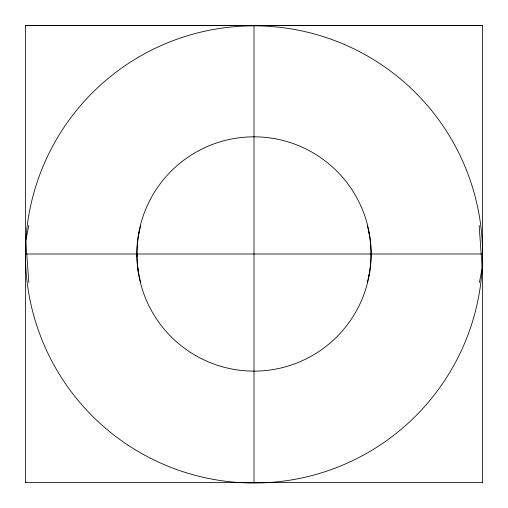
<?xml version="1.0" encoding="UTF-8"?>
<svg xmlns="http://www.w3.org/2000/svg" width="508" height="508" viewBox="0 0 508 508"><rect width="100%" height="100%" fill="white"/><g stroke="black" fill="none" stroke-linecap="round" stroke-linejoin="round"><path stroke-width="0.76" d="M140.754 282.55C135.731 263.989 135.725 243.973 140.754 225.406M28.791 225.406L25.832 240.735L28.804 282.55M479.381 282.55L482.168 268.129L479.133 225.406M138.284 235.795L139.033 232.575M368.967 275.387L369.716 272.167M367.246 282.55C372.269 263.989 372.275 243.973 367.246 225.406M25.419 25.438L482.581 25.438M25.419 254.019L482.581 253.981M25.419 482.562L482.581 482.562M368.967 232.575L369.716 235.795M136.855 253.975L137.065 256.705M137.998 268.491L138.297 272.301M482.581 482.6L482.581 25.4L25.419 25.4L25.419 482.6M254 25.4L254 482.6M195.428 355.429A117.145 117.145 0 0 0 371.145 253.975A117.145 117.145 0 0 0 195.428 152.521A117.145 117.145 0 0 0 195.428 355.429M128.054 445.186A228.581 228.581 0 0 0 482.168 268.129A228.581 228.581 0 0 0 151.778 49.981A228.581 228.581 0 0 0 128.054 445.186"/></g></svg>
